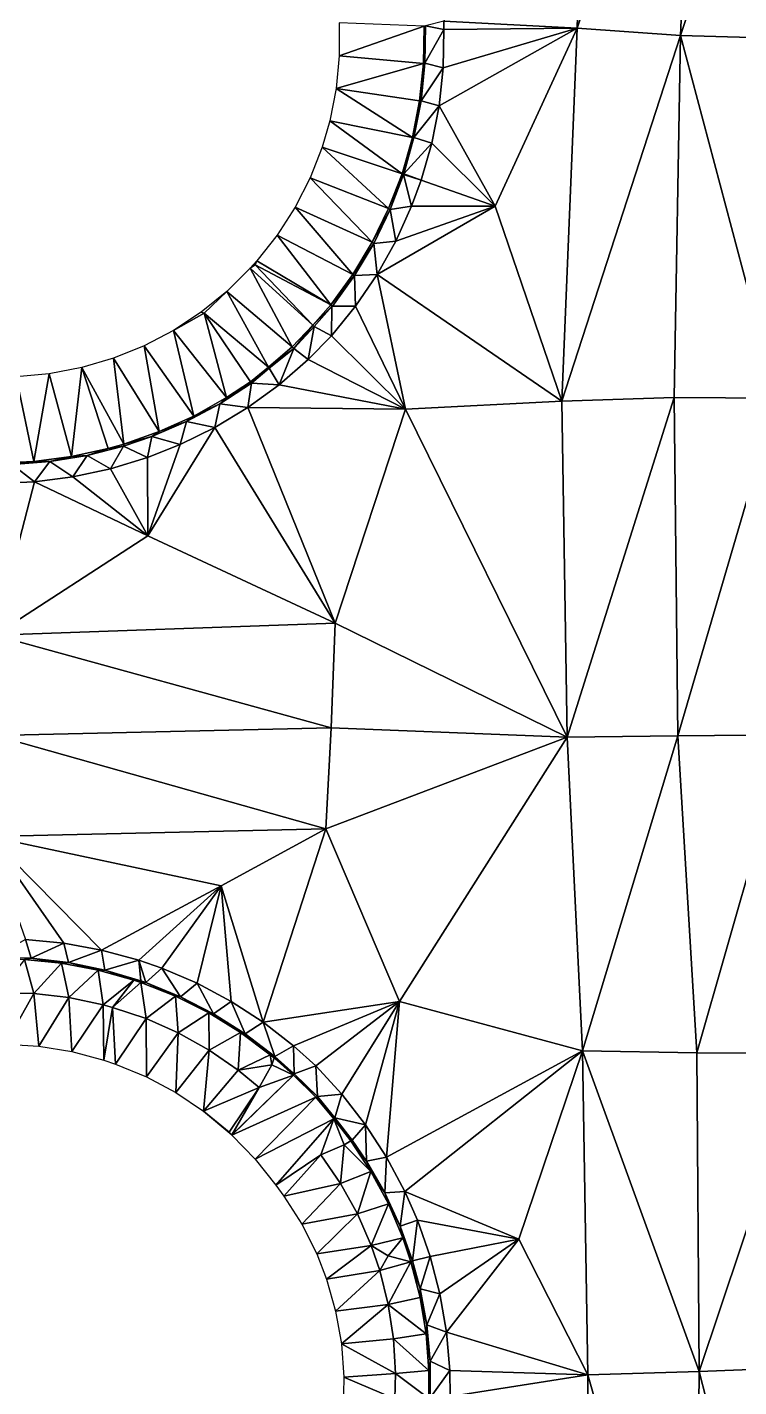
# Model space of a CAD drawing. Header units: feet. Extents: x 6354526 to 6354860, y 1931187 to 1931537.
# Drawn here: x 6354630.1 to 6354682.3, y 1931310.3 to 1931410.1 of the extents above; entities that cross this region are included whole.
import ezdxf

# ---------------------------------------------------------------- set-up
doc = ezdxf.new("R2010")
doc.units = ezdxf.units.FT
doc.header["$MEASUREMENT"] = 0
doc.layers.get('0').update_dxf_attribs({"linetype": 'CONTINUOUS'})

msp = doc.modelspace()

# ---------------------------------------------------------------- linework, layer by layer
at = {"linetype": 'Continuous', "lineweight": -3}
for points in [[(6354670.439, 1931410.048, 148.27), (6354671.173, 1931436.472, 148.43), (6354660.652, 1931410.569, 147.718)], [(6354670.439, 1931410.048, 148.27), (6354679.16, 1931436.279, 148.47), (6354671.173, 1931436.472, 148.43)], [(6354670.439, 1931410.048, 148.27), (6354678.031, 1931409.506, 148.3), (6354679.16, 1931436.279, 148.47)], [(6354678.031, 1931409.506, 148.3), (6354686.869, 1931435.801, 148.29), (6354679.16, 1931436.279, 148.47)], [(6354678.031, 1931409.506, 148.3), (6354685.81, 1931409.297, 148.24), (6354686.869, 1931435.801, 148.29)], [(6354652.986, 1931408.034, 148.055), (6354659.227, 1931410.206, 147.971), (6354652.973, 1931410.457, 148.082)], [(6354652.986, 1931408.034, 148.055), (6354659.176, 1931407.454, 147.96), (6354659.227, 1931410.206, 147.971)], [(6354659.271, 1931407.476, 147.531), (6354659.227, 1931410.206, 147.971), (6354659.176, 1931407.454, 147.96)], [(6354659.315, 1931410.236, 147.54), (6354659.227, 1931410.206, 147.971), (6354659.271, 1931407.476, 147.531)], [(6354659.271, 1931407.476, 147.531), (6354660.67, 1931409.965, 147.716), (6354659.315, 1931410.236, 147.54)], [(6354660.67, 1931409.965, 147.716), (6354659.271, 1931407.476, 147.531), (6354660.61, 1931407.154, 147.706)], [(6354660.652, 1931410.569, 147.718), (6354659.315, 1931410.236, 147.54), (6354660.67, 1931409.965, 147.716)], [(6354670.439, 1931410.048, 148.27), (6354660.61, 1931407.154, 147.706), (6354660.31, 1931404.359, 147.695)], [(6354664.432, 1931396.985, 148.141), (6354670.439, 1931410.048, 148.27), (6354660.31, 1931404.359, 147.695)], [(6354670.439, 1931410.048, 148.27), (6354660.67, 1931409.965, 147.716), (6354660.61, 1931407.154, 147.706)], [(6354670.439, 1931410.048, 148.27), (6354660.652, 1931410.569, 147.718), (6354660.67, 1931409.965, 147.716)], [(6354664.432, 1931396.985, 148.141), (6354669.334, 1931382.653, 148.25), (6354670.439, 1931410.048, 148.27)], [(6354669.334, 1931382.653, 148.25), (6354678.031, 1931409.506, 148.3), (6354670.439, 1931410.048, 148.27)], [(6354669.334, 1931382.653, 148.25), (6354677.563, 1931382.933, 148.26), (6354678.031, 1931409.506, 148.3)], [(6354678.031, 1931409.506, 148.3), (6354677.563, 1931382.933, 148.26), (6354685.103, 1931382.872, 148.18)], [(6354685.81, 1931409.297, 148.24), (6354678.031, 1931409.506, 148.3), (6354685.103, 1931382.872, 148.18)], [(6354652.759, 1931405.62, 148.028), (6354659.176, 1931407.454, 147.96), (6354652.986, 1931408.034, 148.055)], [(6354652.759, 1931405.62, 148.028), (6354658.885, 1931404.716, 147.95), (6354659.176, 1931407.454, 147.96)], [(6354658.988, 1931404.729, 147.521), (6354659.176, 1931407.454, 147.96), (6354658.885, 1931404.716, 147.95)], [(6354658.988, 1931404.729, 147.521), (6354659.271, 1931407.476, 147.531), (6354659.176, 1931407.454, 147.96)], [(6354660.61, 1931407.154, 147.706), (6354659.271, 1931407.476, 147.531), (6354658.988, 1931404.729, 147.521)], [(6354660.61, 1931407.154, 147.706), (6354658.988, 1931404.729, 147.521), (6354660.31, 1931404.359, 147.695)], [(6354652.295, 1931403.241, 148.001), (6354658.356, 1931402.015, 147.94), (6354652.759, 1931405.62, 148.028)], [(6354652.759, 1931405.62, 148.028), (6354658.356, 1931402.015, 147.94), (6354658.885, 1931404.716, 147.95)], [(6354658.468, 1931402.018, 147.511), (6354658.885, 1931404.716, 147.95), (6354658.356, 1931402.015, 147.94)], [(6354658.468, 1931402.018, 147.511), (6354658.988, 1931404.729, 147.521), (6354658.885, 1931404.716, 147.95)], [(6354660.31, 1931404.359, 147.695), (6354658.988, 1931404.729, 147.521), (6354658.468, 1931402.018, 147.511)], [(6354660.31, 1931404.359, 147.695), (6354658.468, 1931402.018, 147.511), (6354659.773, 1931401.6, 147.685)], [(6354664.432, 1931396.985, 148.141), (6354660.31, 1931404.359, 147.695), (6354659.773, 1931401.6, 147.685)], [(6354651.735, 1931401.315, 147.978), (6354657.595, 1931399.37, 147.93), (6354652.295, 1931403.241, 148.001)], [(6354652.295, 1931403.241, 148.001), (6354657.595, 1931399.37, 147.93), (6354658.356, 1931402.015, 147.94)], [(6354657.714, 1931399.362, 147.501), (6354658.356, 1931402.015, 147.94), (6354657.595, 1931399.37, 147.93)], [(6354657.714, 1931399.362, 147.501), (6354658.468, 1931402.018, 147.511), (6354658.356, 1931402.015, 147.94)], [(6354659.773, 1931401.6, 147.685), (6354658.468, 1931402.018, 147.511), (6354657.714, 1931399.362, 147.501)], [(6354650.85, 1931399.058, 147.947), (6354656.608, 1931396.805, 147.931), (6354651.735, 1931401.315, 147.978)], [(6354651.735, 1931401.315, 147.978), (6354656.608, 1931396.805, 147.931), (6354657.595, 1931399.37, 147.93)], [(6354659.773, 1931401.6, 147.685), (6354657.714, 1931399.362, 147.501), (6354659.002, 1931398.897, 147.675)], [(6354664.432, 1931396.985, 148.141), (6354659.773, 1931401.6, 147.685), (6354659.002, 1931398.897, 147.675)], [(6354649.747, 1931396.9, 147.916), (6354655.399, 1931394.331, 147.933), (6354650.85, 1931399.058, 147.947)], [(6354650.85, 1931399.058, 147.947), (6354655.399, 1931394.331, 147.933), (6354656.608, 1931396.805, 147.931)], [(6354657.699, 1931399.316, 147.501), (6354657.595, 1931399.37, 147.93), (6354656.608, 1931396.805, 147.931)], [(6354657.699, 1931399.316, 147.501), (6354656.608, 1931396.805, 147.931), (6354656.714, 1931396.737, 147.5)], [(6354656.714, 1931396.737, 147.5), (6354658.298, 1931396.975, 147.67), (6354657.699, 1931399.316, 147.501)], [(6354657.699, 1931399.316, 147.501), (6354657.714, 1931399.362, 147.501), (6354657.595, 1931399.37, 147.93)], [(6354659.002, 1931398.897, 147.675), (6354657.714, 1931399.362, 147.501), (6354657.699, 1931399.316, 147.501)], [(6354659.002, 1931398.897, 147.675), (6354657.699, 1931399.316, 147.501), (6354658.298, 1931396.975, 147.67)], [(6354664.432, 1931396.985, 148.141), (6354659.002, 1931398.897, 147.675), (6354658.298, 1931396.975, 147.67)], [(6354648.436, 1931394.861, 147.885), (6354653.98, 1931391.973, 147.935), (6354649.747, 1931396.9, 147.916)], [(6354649.747, 1931396.9, 147.916), (6354653.98, 1931391.973, 147.935), (6354655.399, 1931394.331, 147.933)], [(6354656.714, 1931396.737, 147.5), (6354656.608, 1931396.805, 147.931), (6354655.399, 1931394.331, 147.933)], [(6354656.714, 1931396.737, 147.5), (6354655.399, 1931394.331, 147.933), (6354655.509, 1931394.253, 147.5)], [(6354655.509, 1931394.253, 147.5), (6354657.138, 1931394.414, 147.663), (6354656.714, 1931396.737, 147.5)], [(6354664.432, 1931396.985, 148.141), (6354655.765, 1931391.961, 147.656), (6354669.334, 1931382.653, 148.25)], [(6354664.432, 1931396.985, 148.141), (6354657.138, 1931394.414, 147.663), (6354655.765, 1931391.961, 147.656)], [(6354658.298, 1931396.975, 147.67), (6354656.714, 1931396.737, 147.5), (6354657.138, 1931394.414, 147.663)], [(6354664.432, 1931396.985, 148.141), (6354658.298, 1931396.975, 147.67), (6354657.138, 1931394.414, 147.663)], [(6354646.93, 1931392.962, 147.854), (6354652.361, 1931389.747, 147.936), (6354648.436, 1931394.861, 147.885)], [(6354648.436, 1931394.861, 147.885), (6354652.361, 1931389.747, 147.936), (6354653.98, 1931391.973, 147.935)], [(6354655.509, 1931394.253, 147.5), (6354655.399, 1931394.331, 147.933), (6354653.98, 1931391.973, 147.935)], [(6354655.509, 1931394.253, 147.5), (6354653.98, 1931391.973, 147.935), (6354654.092, 1931391.883, 147.499)], [(6354654.092, 1931391.883, 147.499), (6354655.765, 1931391.961, 147.656), (6354655.509, 1931394.253, 147.5)], [(6354657.138, 1931394.414, 147.663), (6354655.509, 1931394.253, 147.5), (6354655.765, 1931391.961, 147.656)], [(6354646.799, 1931392.687, 147.86), (6354646.93, 1931392.962, 147.854), (6354646.451, 1931392.432, 147.845)], [(6354646.799, 1931392.687, 147.86), (6354652.361, 1931389.747, 147.936), (6354646.93, 1931392.962, 147.854)], [(6354644.721, 1931390.722, 147.855), (6354649.515, 1931386.659, 147.494), (6354646.451, 1931392.432, 147.845)], [(6354646.799, 1931392.687, 147.86), (6354646.451, 1931392.432, 147.845), (6354651.042, 1931388.254, 147.56)], [(6354646.451, 1931392.432, 147.845), (6354649.515, 1931386.659, 147.494), (6354651.042, 1931388.254, 147.56)], [(6354646.799, 1931392.687, 147.86), (6354651.042, 1931388.254, 147.56), (6354652.361, 1931389.747, 147.936)], [(6354654.092, 1931391.883, 147.499), (6354653.98, 1931391.973, 147.935), (6354652.361, 1931389.747, 147.936)], [(6354652.475, 1931389.646, 147.499), (6354654.092, 1931391.883, 147.499), (6354652.361, 1931389.747, 147.936)], [(6354654.187, 1931389.634, 147.65), (6354654.092, 1931391.883, 147.499), (6354652.475, 1931389.646, 147.499)], [(6354655.765, 1931391.961, 147.656), (6354654.092, 1931391.883, 147.499), (6354654.187, 1931389.634, 147.65)], [(6354657.839, 1931382.07, 148.115), (6354655.765, 1931391.961, 147.656), (6354654.187, 1931389.634, 147.65)], [(6354657.839, 1931382.07, 148.115), (6354669.334, 1931382.653, 148.25), (6354655.765, 1931391.961, 147.656)], [(6354643.052, 1931389.128, 147.89), (6354644.721, 1931390.722, 147.855), (6354642.832, 1931389.191, 147.866)], [(6354643.052, 1931389.128, 147.89), (6354647.795, 1931385.166, 147.529), (6354644.721, 1931390.722, 147.855)], [(6354644.721, 1931390.722, 147.855), (6354647.795, 1931385.166, 147.529), (6354649.515, 1931386.659, 147.494)], [(6354652.443, 1931389.605, 147.499), (6354652.361, 1931389.747, 147.936), (6354651.042, 1931388.254, 147.56)], [(6354652.443, 1931389.605, 147.499), (6354652.475, 1931389.646, 147.499), (6354652.361, 1931389.747, 147.936)], [(6354643.052, 1931389.128, 147.89), (6354642.832, 1931389.191, 147.866), (6354640.801, 1931387.854, 147.877)], [(6354643.052, 1931389.128, 147.89), (6354640.801, 1931387.854, 147.877), (6354644.713, 1931382.926, 147.873)], [(6354643.052, 1931389.128, 147.89), (6354644.713, 1931382.926, 147.873), (6354646.454, 1931384.084, 147.874)], [(6354643.052, 1931389.128, 147.89), (6354646.454, 1931384.084, 147.874), (6354647.795, 1931385.166, 147.529)], [(6354651.152, 1931388.157, 147.486), (6354652.443, 1931389.605, 147.499), (6354651.042, 1931388.254, 147.56)], [(6354652.416, 1931387.451, 147.643), (6354652.443, 1931389.605, 147.499), (6354651.152, 1931388.157, 147.486)], [(6354654.187, 1931389.634, 147.65), (6354652.443, 1931389.605, 147.499), (6354652.416, 1931387.451, 147.643)], [(6354657.839, 1931382.07, 148.115), (6354654.187, 1931389.634, 147.65), (6354652.416, 1931387.451, 147.643)], [(6354654.187, 1931389.634, 147.65), (6354652.475, 1931389.646, 147.499), (6354652.443, 1931389.605, 147.499)], [(6354638.663, 1931386.73, 147.888), (6354642.296, 1931381.569, 147.871), (6354640.801, 1931387.854, 147.877)], [(6354644.713, 1931382.926, 147.873), (6354640.801, 1931387.854, 147.877), (6354642.296, 1931381.569, 147.871)], [(6354649.64, 1931386.535, 147.487), (6354651.042, 1931388.254, 147.56), (6354649.515, 1931386.659, 147.494)], [(6354649.64, 1931386.535, 147.487), (6354651.152, 1931388.157, 147.486), (6354651.042, 1931388.254, 147.56)], [(6354650.705, 1931385.718, 147.623), (6354651.152, 1931388.157, 147.486), (6354649.64, 1931386.535, 147.487)], [(6354652.416, 1931387.451, 147.643), (6354651.152, 1931388.157, 147.486), (6354650.705, 1931385.718, 147.623)], [(6354636.41, 1931385.815, 147.903), (6354639.77, 1931380.426, 147.87), (6354638.663, 1931386.73, 147.888)], [(6354642.296, 1931381.569, 147.871), (6354638.663, 1931386.73, 147.888), (6354639.77, 1931380.426, 147.87)], [(6354657.839, 1931382.07, 148.115), (6354652.416, 1931387.451, 147.643), (6354650.705, 1931385.718, 147.623)], [(6354634.078, 1931385.127, 147.919), (6354637.154, 1931379.506, 147.868), (6354636.41, 1931385.815, 147.903)], [(6354639.77, 1931380.426, 147.87), (6354636.41, 1931385.815, 147.903), (6354637.154, 1931379.506, 147.868)], [(6354649.64, 1931386.535, 147.487), (6354649.515, 1931386.659, 147.494), (6354647.795, 1931385.166, 147.529)], [(6354647.846, 1931385.078, 147.439), (6354649.64, 1931386.535, 147.487), (6354647.795, 1931385.166, 147.529)], [(6354648.561, 1931383.866, 147.601), (6354649.64, 1931386.535, 147.487), (6354647.846, 1931385.078, 147.439)], [(6354650.705, 1931385.718, 147.623), (6354649.64, 1931386.535, 147.487), (6354648.561, 1931383.866, 147.601)], [(6354657.839, 1931382.07, 148.115), (6354650.705, 1931385.718, 147.623), (6354648.561, 1931383.866, 147.601)], [(6354631.689, 1931384.672, 147.935), (6354633.316, 1931378.593, 147.836), (6354634.078, 1931385.127, 147.919)], [(6354636.025, 1931379.185, 147.858), (6354634.078, 1931385.127, 147.919), (6354633.316, 1931378.593, 147.836)], [(6354634.078, 1931385.127, 147.919), (6354636.025, 1931379.185, 147.858), (6354637.154, 1931379.506, 147.868)], [(6354647.846, 1931385.078, 147.439), (6354647.795, 1931385.166, 147.529), (6354646.454, 1931384.084, 147.874)], [(6354646.532, 1931383.987, 147.406), (6354647.846, 1931385.078, 147.439), (6354646.454, 1931384.084, 147.874)], [(6354648.561, 1931383.866, 147.601), (6354647.846, 1931385.078, 147.439), (6354646.532, 1931383.987, 147.406)], [(6354630.566, 1931378.237, 147.813), (6354629.267, 1931384.454, 147.951), (6354627.796, 1931378.121, 147.791)], [(6354629.267, 1931384.454, 147.951), (6354630.566, 1931378.237, 147.813), (6354631.689, 1931384.672, 147.935)], [(6354633.316, 1931378.593, 147.836), (6354631.689, 1931384.672, 147.935), (6354630.566, 1931378.237, 147.813)], [(6354646.532, 1931383.987, 147.406), (6354644.713, 1931382.926, 147.873), (6354644.213, 1931382.472, 147.406)], [(6354644.213, 1931382.472, 147.406), (6354646.269, 1931382.202, 147.579), (6354646.532, 1931383.987, 147.406)], [(6354646.532, 1931383.987, 147.406), (6354646.454, 1931384.084, 147.874), (6354644.713, 1931382.926, 147.873)], [(6354648.561, 1931383.866, 147.601), (6354646.532, 1931383.987, 147.406), (6354646.269, 1931382.202, 147.579)], [(6354657.839, 1931382.07, 148.115), (6354648.561, 1931383.866, 147.601), (6354646.269, 1931382.202, 147.579)], [(6354642.296, 1931381.569, 147.871), (6354644.213, 1931382.472, 147.406), (6354644.713, 1931382.926, 147.873)], [(6354669.714, 1931357.984, 148.18), (6354677.563, 1931382.933, 148.26), (6354669.334, 1931382.653, 148.25)], [(6354669.714, 1931357.984, 148.18), (6354677.843, 1931358.077, 148.16), (6354677.563, 1931382.933, 148.26)], [(6354677.843, 1931358.077, 148.16), (6354685.103, 1931382.872, 148.18), (6354677.563, 1931382.933, 148.26)], [(6354685.923, 1931358.154, 148.2), (6354685.103, 1931382.872, 148.18), (6354677.843, 1931358.077, 148.16)], [(6354644.213, 1931382.472, 147.406), (6354642.296, 1931381.569, 147.871), (6354641.772, 1931381.163, 147.406)], [(6354641.772, 1931381.163, 147.406), (6354643.844, 1931380.738, 147.556), (6354644.213, 1931382.472, 147.406)], [(6354646.269, 1931382.202, 147.579), (6354644.213, 1931382.472, 147.406), (6354643.844, 1931380.738, 147.556)], [(6354652.677, 1931366.366, 148.15), (6354646.269, 1931382.202, 147.579), (6354643.844, 1931380.738, 147.556)], [(6354657.839, 1931382.07, 148.115), (6354646.269, 1931382.202, 147.579), (6354652.677, 1931366.366, 148.15)], [(6354657.839, 1931382.07, 148.115), (6354652.677, 1931366.366, 148.15), (6354669.714, 1931357.984, 148.18)], [(6354657.839, 1931382.07, 148.115), (6354669.714, 1931357.984, 148.18), (6354669.334, 1931382.653, 148.25)], [(6354638.925, 1931372.771, 147.988), (6354643.844, 1931380.738, 147.556), (6354641.304, 1931379.484, 147.534)], [(6354638.925, 1931372.771, 147.988), (6354652.677, 1931366.366, 148.15), (6354643.844, 1931380.738, 147.556)], [(6354641.772, 1931381.163, 147.406), (6354639.77, 1931380.426, 147.87), (6354639.226, 1931380.071, 147.406)], [(6354639.226, 1931380.071, 147.406), (6354641.304, 1931379.484, 147.534), (6354641.772, 1931381.163, 147.406)], [(6354639.77, 1931380.426, 147.87), (6354641.772, 1931381.163, 147.406), (6354642.296, 1931381.569, 147.871)], [(6354643.844, 1931380.738, 147.556), (6354641.772, 1931381.163, 147.406), (6354641.304, 1931379.484, 147.534)], [(6354639.226, 1931380.071, 147.406), (6354637.154, 1931379.506, 147.868), (6354637.147, 1931379.363, 147.406)], [(6354637.147, 1931379.363, 147.406), (6354638.9, 1931378.531, 147.518), (6354639.226, 1931380.071, 147.406)], [(6354637.154, 1931379.506, 147.868), (6354639.226, 1931380.071, 147.406), (6354639.77, 1931380.426, 147.87)], [(6354641.304, 1931379.484, 147.534), (6354639.226, 1931380.071, 147.406), (6354638.9, 1931378.531, 147.518)], [(6354633.316, 1931378.593, 147.836), (6354634.463, 1931378.678, 147.386), (6354636.025, 1931379.185, 147.858)], [(6354637.147, 1931379.363, 147.406), (6354636.025, 1931379.185, 147.858), (6354634.463, 1931378.678, 147.386)], [(6354634.463, 1931378.678, 147.386), (6354636.191, 1931377.703, 147.501), (6354637.147, 1931379.363, 147.406)], [(6354637.147, 1931379.363, 147.406), (6354637.154, 1931379.506, 147.868), (6354636.025, 1931379.185, 147.858)], [(6354638.9, 1931378.531, 147.518), (6354637.147, 1931379.363, 147.406), (6354636.191, 1931377.703, 147.501)], [(6354638.925, 1931372.771, 147.988), (6354641.304, 1931379.484, 147.534), (6354638.9, 1931378.531, 147.518)], [(6354630.612, 1931376.748, 147.466), (6354628.968, 1931378.014, 147.344), (6354627.782, 1931376.628, 147.448)], [(6354627.796, 1931378.121, 147.791), (6354628.968, 1931378.014, 147.344), (6354630.566, 1931378.237, 147.813)], [(6354631.73, 1931378.227, 147.365), (6354630.566, 1931378.237, 147.813), (6354628.968, 1931378.014, 147.344)], [(6354628.968, 1931378.014, 147.344), (6354630.612, 1931376.748, 147.466), (6354631.73, 1931378.227, 147.365)], [(6354630.566, 1931378.237, 147.813), (6354631.73, 1931378.227, 147.365), (6354633.316, 1931378.593, 147.836)], [(6354633.422, 1931377.107, 147.483), (6354631.73, 1931378.227, 147.365), (6354630.612, 1931376.748, 147.466)], [(6354634.463, 1931378.678, 147.386), (6354633.316, 1931378.593, 147.836), (6354631.73, 1931378.227, 147.365)], [(6354631.73, 1931378.227, 147.365), (6354633.422, 1931377.107, 147.483), (6354634.463, 1931378.678, 147.386)], [(6354636.191, 1931377.703, 147.501), (6354634.463, 1931378.678, 147.386), (6354633.422, 1931377.107, 147.483)], [(6354638.925, 1931372.771, 147.988), (6354638.9, 1931378.531, 147.518), (6354636.191, 1931377.703, 147.501)], [(6354627.668, 1931365.486, 148.02), (6354630.612, 1931376.748, 147.466), (6354627.782, 1931376.628, 147.448)], [(6354638.925, 1931372.771, 147.988), (6354630.612, 1931376.748, 147.466), (6354627.668, 1931365.486, 148.02)], [(6354638.925, 1931372.771, 147.988), (6354633.422, 1931377.107, 147.483), (6354630.612, 1931376.748, 147.466)], [(6354638.925, 1931372.771, 147.988), (6354636.191, 1931377.703, 147.501), (6354633.422, 1931377.107, 147.483)], [(6354638.925, 1931372.771, 147.988), (6354627.668, 1931365.486, 148.02), (6354652.677, 1931366.366, 148.15)], [(6354652.677, 1931366.366, 148.15), (6354627.668, 1931365.486, 148.02), (6354652.387, 1931358.676, 148.16)], [(6354652.677, 1931366.366, 148.15), (6354652.387, 1931358.676, 148.16), (6354669.714, 1931357.984, 148.18)], [(6354627.668, 1931365.486, 148.02), (6354627.698, 1931358.109, 148.1), (6354652.387, 1931358.676, 148.16)], [(6354651.989, 1931351.268, 148.2), (6354627.698, 1931358.109, 148.1), (6354627.27, 1931350.701, 147.97)], [(6354652.387, 1931358.676, 148.16), (6354627.698, 1931358.109, 148.1), (6354651.989, 1931351.268, 148.2)], [(6354652.387, 1931358.676, 148.16), (6354651.989, 1931351.268, 148.2), (6354669.714, 1931357.984, 148.18)], [(6354657.41, 1931338.586, 147.984), (6354669.714, 1931357.984, 148.18), (6354651.989, 1931351.268, 148.2)], [(6354657.41, 1931338.586, 147.984), (6354670.851, 1931334.957, 148.03), (6354669.714, 1931357.984, 148.18)], [(6354670.851, 1931334.957, 148.03), (6354677.843, 1931358.077, 148.16), (6354669.714, 1931357.984, 148.18)], [(6354670.851, 1931334.957, 148.03), (6354679.228, 1931334.796, 148.03), (6354677.843, 1931358.077, 148.16)], [(6354679.228, 1931334.796, 148.03), (6354685.923, 1931358.154, 148.2), (6354677.843, 1931358.077, 148.16)], [(6354687.243, 1931334.787, 148.05), (6354685.923, 1931358.154, 148.2), (6354679.228, 1931334.796, 148.03)], [(6354644.31, 1931347.072, 147.987), (6354651.989, 1931351.268, 148.2), (6354627.27, 1931350.701, 147.97)], [(6354644.31, 1931347.072, 147.987), (6354647.403, 1931337.047, 147.594), (6354651.989, 1931351.268, 148.2)], [(6354657.41, 1931338.586, 147.984), (6354651.989, 1931351.268, 148.2), (6354647.403, 1931337.047, 147.594)], [(6354627.27, 1931350.701, 147.97), (6354629.95, 1931343.139, 147.615), (6354632.76, 1931342.867, 147.613)], [(6354627.27, 1931350.701, 147.97), (6354632.76, 1931342.867, 147.613), (6354635.536, 1931342.358, 147.611)], [(6354644.31, 1931347.072, 147.987), (6354627.27, 1931350.701, 147.97), (6354635.536, 1931342.358, 147.611)], [(6354644.31, 1931347.072, 147.987), (6354635.536, 1931342.358, 147.611), (6354638.26, 1931341.615, 147.608)], [(6354644.31, 1931347.072, 147.987), (6354638.26, 1931341.615, 147.608), (6354639.951, 1931341.025, 147.607)], [(6354644.31, 1931347.072, 147.987), (6354639.951, 1931341.025, 147.607), (6354642.545, 1931339.912, 147.603)], [(6354644.31, 1931347.072, 147.987), (6354642.545, 1931339.912, 147.603), (6354645.035, 1931338.582, 147.598)], [(6354644.31, 1931347.072, 147.987), (6354645.035, 1931338.582, 147.598), (6354647.403, 1931337.047, 147.594)], [(6354630.369, 1931341.75, 147.471), (6354629.95, 1931343.139, 147.615), (6354627.63, 1931341.824, 147.465)], [(6354632.76, 1931342.867, 147.613), (6354629.95, 1931343.139, 147.615), (6354630.369, 1931341.75, 147.471)], [(6354633.092, 1931341.437, 147.477), (6354632.76, 1931342.867, 147.613), (6354630.369, 1931341.75, 147.471)], [(6354635.536, 1931342.358, 147.611), (6354632.76, 1931342.867, 147.613), (6354633.092, 1931341.437, 147.477)], [(6354627.63, 1931341.824, 147.465), (6354629.868, 1931341.653, 147.919), (6354630.369, 1931341.75, 147.471)], [(6354635.776, 1931340.887, 147.482), (6354635.536, 1931342.358, 147.611), (6354633.092, 1931341.437, 147.477)], [(6354638.26, 1931341.615, 147.608), (6354635.536, 1931342.358, 147.611), (6354635.776, 1931340.887, 147.482)], [(6354630.551, 1931339.161, 147.943), (6354629.868, 1931341.653, 147.919), (6354627.961, 1931339.219, 147.936)], [(6354632.586, 1931341.389, 147.92), (6354630.369, 1931341.75, 147.471), (6354629.868, 1931341.653, 147.919)], [(6354629.868, 1931341.653, 147.919), (6354630.551, 1931339.161, 147.943), (6354632.586, 1931341.389, 147.92)], [(6354630.369, 1931341.75, 147.471), (6354632.586, 1931341.389, 147.92), (6354633.092, 1931341.437, 147.477)], [(6354633.124, 1931338.865, 147.949), (6354632.586, 1931341.389, 147.92), (6354630.551, 1931339.161, 147.943)], [(6354635.271, 1931340.887, 147.92), (6354633.092, 1931341.437, 147.477), (6354632.586, 1931341.389, 147.92)], [(6354632.586, 1931341.389, 147.92), (6354633.124, 1931338.865, 147.949), (6354635.271, 1931340.887, 147.92)], [(6354633.092, 1931341.437, 147.477), (6354635.271, 1931340.887, 147.92), (6354635.776, 1931340.887, 147.482)], [(6354635.659, 1931338.331, 147.955), (6354635.271, 1931340.887, 147.92), (6354633.124, 1931338.865, 147.949)], [(6354637.901, 1931340.151, 147.921), (6354635.776, 1931340.887, 147.482), (6354635.271, 1931340.887, 147.92)], [(6354635.659, 1931338.331, 147.955), (6354637.901, 1931340.151, 147.921), (6354635.271, 1931340.887, 147.92)], [(6354638.402, 1931340.104, 147.488), (6354638.26, 1931341.615, 147.608), (6354635.776, 1931340.887, 147.482)], [(6354635.776, 1931340.887, 147.482), (6354637.901, 1931340.151, 147.921), (6354638.402, 1931340.104, 147.488)], [(6354638.26, 1931341.615, 147.608), (6354638.402, 1931340.104, 147.488), (6354638.784, 1931339.969, 147.488)], [(6354639.951, 1931341.025, 147.607), (6354638.26, 1931341.615, 147.608), (6354638.784, 1931339.969, 147.488)], [(6354641.319, 1931338.927, 147.484), (6354639.951, 1931341.025, 147.607), (6354638.784, 1931339.969, 147.488)], [(6354641.319, 1931338.927, 147.484), (6354642.545, 1931339.912, 147.603), (6354639.951, 1931341.025, 147.607)], [(6354635.659, 1931338.331, 147.955), (6354636.344, 1931338.144, 147.957), (6354637.901, 1931340.151, 147.921)], [(6354636.344, 1931338.144, 147.957), (6354638.425, 1931339.974, 147.922), (6354637.901, 1931340.151, 147.921)], [(6354638.798, 1931337.316, 147.958), (6354638.425, 1931339.974, 147.922), (6354636.344, 1931338.144, 147.957)], [(6354638.402, 1931340.104, 147.488), (6354637.901, 1931340.151, 147.921), (6354638.425, 1931339.974, 147.922)], [(6354638.402, 1931340.104, 147.488), (6354638.425, 1931339.974, 147.922), (6354638.784, 1931339.969, 147.488)], [(6354638.425, 1931339.974, 147.922), (6354638.798, 1931337.316, 147.958), (6354640.964, 1931338.966, 147.913)], [(6354640.964, 1931338.966, 147.913), (6354638.784, 1931339.969, 147.488), (6354638.425, 1931339.974, 147.922)], [(6354638.784, 1931339.969, 147.488), (6354640.964, 1931338.966, 147.913), (6354641.319, 1931338.927, 147.484)], [(6354643.752, 1931337.667, 147.481), (6354642.545, 1931339.912, 147.603), (6354641.319, 1931338.927, 147.484)], [(6354643.752, 1931337.667, 147.481), (6354645.035, 1931338.582, 147.598), (6354642.545, 1931339.912, 147.603)], [(6354628.476, 1931335.453, 148.132), (6354630.551, 1931339.161, 147.943), (6354627.961, 1931339.219, 147.936)], [(6354628.476, 1931335.453, 148.132), (6354630.92, 1931335.298, 148.126), (6354630.551, 1931339.161, 147.943)], [(6354630.92, 1931335.298, 148.126), (6354633.124, 1931338.865, 147.949), (6354630.551, 1931339.161, 147.943)], [(6354630.92, 1931335.298, 148.126), (6354633.337, 1931334.904, 148.121), (6354633.124, 1931338.865, 147.949)], [(6354633.337, 1931334.904, 148.121), (6354635.659, 1931338.331, 147.955), (6354633.124, 1931338.865, 147.949)], [(6354641.165, 1931336.264, 147.958), (6354640.964, 1931338.966, 147.913), (6354638.798, 1931337.316, 147.958)], [(6354643.403, 1931337.738, 147.904), (6354641.319, 1931338.927, 147.484), (6354640.964, 1931338.966, 147.913)], [(6354640.964, 1931338.966, 147.913), (6354641.165, 1931336.264, 147.958), (6354643.403, 1931337.738, 147.904)], [(6354641.319, 1931338.927, 147.484), (6354643.403, 1931337.738, 147.904), (6354643.752, 1931337.667, 147.481)], [(6354633.337, 1931334.904, 148.121), (6354635.705, 1931334.275, 148.115), (6354635.659, 1931338.331, 147.955)], [(6354635.705, 1931334.275, 148.115), (6354636.344, 1931338.144, 147.957), (6354635.659, 1931338.331, 147.955)], [(6354635.705, 1931334.275, 148.115), (6354636.562, 1931333.985, 148.115), (6354636.344, 1931338.144, 147.957)], [(6354636.562, 1931333.985, 148.115), (6354638.798, 1931337.316, 147.958), (6354636.344, 1931338.144, 147.957)], [(6354646.067, 1931336.199, 147.478), (6354645.035, 1931338.582, 147.598), (6354643.752, 1931337.667, 147.481)], [(6354646.067, 1931336.199, 147.478), (6354647.403, 1931337.047, 147.594), (6354645.035, 1931338.582, 147.598)], [(6354657.41, 1931338.586, 147.984), (6354647.403, 1931337.047, 147.594), (6354649.633, 1931335.315, 147.59)], [(6354657.41, 1931338.586, 147.984), (6354649.633, 1931335.315, 147.59), (6354651.255, 1931333.846, 147.587)], [(6354657.41, 1931338.586, 147.984), (6354651.255, 1931333.846, 147.587), (6354653.178, 1931331.759, 147.56)], [(6354657.41, 1931338.586, 147.984), (6354653.178, 1931331.759, 147.56), (6354654.918, 1931329.516, 147.533)], [(6354657.41, 1931338.586, 147.984), (6354654.918, 1931329.516, 147.533), (6354656.462, 1931327.135, 147.507)], [(6354657.41, 1931338.586, 147.984), (6354656.462, 1931327.135, 147.507), (6354670.851, 1931334.957, 148.03)], [(6354636.562, 1931333.985, 148.115), (6354638.824, 1931333.045, 148.116), (6354638.798, 1931337.316, 147.958)], [(6354638.824, 1931333.045, 148.116), (6354641.165, 1931336.264, 147.958), (6354638.798, 1931337.316, 147.958)], [(6354643.425, 1931334.998, 147.958), (6354643.403, 1931337.738, 147.904), (6354641.165, 1931336.264, 147.958)], [(6354645.726, 1931336.301, 147.895), (6354643.752, 1931337.667, 147.481), (6354643.403, 1931337.738, 147.904)], [(6354643.403, 1931337.738, 147.904), (6354643.425, 1931334.998, 147.958), (6354645.726, 1931336.301, 147.895)], [(6354643.752, 1931337.667, 147.481), (6354645.726, 1931336.301, 147.895), (6354646.067, 1931336.199, 147.478)], [(6354648.243, 1931334.535, 147.474), (6354647.403, 1931337.047, 147.594), (6354646.067, 1931336.199, 147.478)], [(6354648.243, 1931334.535, 147.474), (6354649.633, 1931335.315, 147.59), (6354647.403, 1931337.047, 147.594)], [(6354638.824, 1931333.045, 148.116), (6354640.983, 1931331.889, 148.116), (6354641.165, 1931336.264, 147.958)], [(6354640.983, 1931331.889, 148.116), (6354643.425, 1931334.998, 147.958), (6354641.165, 1931336.264, 147.958)], [(6354645.558, 1931333.528, 147.959), (6354645.726, 1931336.301, 147.895), (6354643.425, 1931334.998, 147.958)], [(6354645.726, 1931336.301, 147.895), (6354645.558, 1931333.528, 147.959), (6354647.914, 1931334.666, 147.886)], [(6354647.914, 1931334.666, 147.886), (6354646.067, 1931336.199, 147.478), (6354645.726, 1931336.301, 147.895)], [(6354646.067, 1931336.199, 147.478), (6354647.914, 1931334.666, 147.886), (6354648.243, 1931334.535, 147.474)], [(6354640.983, 1931331.889, 148.116), (6354643.018, 1931330.527, 148.117), (6354643.425, 1931334.998, 147.958)], [(6354643.018, 1931330.527, 148.117), (6354645.558, 1931333.528, 147.959), (6354643.425, 1931334.998, 147.958)], [(6354649.633, 1931335.315, 147.59), (6354648.243, 1931334.535, 147.474), (6354649.662, 1931333.269, 147.49)], [(6354651.255, 1931333.846, 147.587), (6354649.633, 1931335.315, 147.59), (6354649.662, 1931333.269, 147.49)], [(6354670.851, 1931334.957, 148.03), (6354656.462, 1931327.135, 147.507), (6354657.8, 1931324.631, 147.48)], [(6354666.165, 1931321.133, 147.803), (6354670.851, 1931334.957, 148.03), (6354657.8, 1931324.631, 147.48)], [(6354666.165, 1931321.133, 147.803), (6354671.236, 1931311.169, 147.8), (6354670.851, 1931334.957, 148.03)], [(6354670.851, 1931334.957, 148.03), (6354679.413, 1931311.406, 148.01), (6354679.228, 1931334.796, 148.03)], [(6354670.851, 1931334.957, 148.03), (6354671.236, 1931311.169, 147.8), (6354679.413, 1931311.406, 148.01)], [(6354687.243, 1931334.787, 148.05), (6354679.228, 1931334.796, 148.03), (6354679.413, 1931311.406, 148.01)], [(6354648.035, 1931333.927, 147.89), (6354647.914, 1931334.666, 147.886), (6354645.558, 1931333.528, 147.959)], [(6354648.035, 1931333.927, 147.89), (6354645.558, 1931333.528, 147.959), (6354647.11, 1931332.259, 147.959)], [(6354648.035, 1931333.927, 147.89), (6354647.11, 1931332.259, 147.959), (6354649.632, 1931333.169, 147.573)], [(6354648.243, 1931334.535, 147.474), (6354647.914, 1931334.666, 147.886), (6354648.194, 1931334.434, 147.884)], [(6354648.035, 1931333.927, 147.89), (6354648.194, 1931334.434, 147.884), (6354647.914, 1931334.666, 147.886)], [(6354648.194, 1931334.434, 147.884), (6354648.035, 1931333.927, 147.89), (6354649.632, 1931333.169, 147.573)], [(6354648.243, 1931334.535, 147.474), (6354648.194, 1931334.434, 147.884), (6354649.662, 1931333.269, 147.49)], [(6354649.632, 1931333.169, 147.573), (6354649.662, 1931333.269, 147.49), (6354648.194, 1931334.434, 147.884)], [(6354651.386, 1931331.611, 147.481), (6354651.255, 1931333.846, 147.587), (6354649.662, 1931333.269, 147.49)], [(6354653.178, 1931331.759, 147.56), (6354651.255, 1931333.846, 147.587), (6354651.386, 1931331.611, 147.481)], [(6354686.351, 1931311.68, 147.91), (6354687.243, 1931334.787, 148.05), (6354679.413, 1931311.406, 148.01)], [(6354643.018, 1931330.527, 148.117), (6354647.11, 1931332.259, 147.959), (6354645.558, 1931333.528, 147.959)], [(6354645.084, 1931328.775, 148.113), (6354645.103, 1931328.757, 148.112), (6354649.632, 1931333.169, 147.573)], [(6354649.632, 1931333.169, 147.573), (6354647.11, 1931332.259, 147.959), (6354645.084, 1931328.775, 148.113)], [(6354645.103, 1931328.757, 148.112), (6354651.261, 1931331.56, 147.487), (6354649.632, 1931333.169, 147.573)], [(6354649.632, 1931333.169, 147.573), (6354651.386, 1931331.611, 147.481), (6354649.662, 1931333.269, 147.49)], [(6354649.632, 1931333.169, 147.573), (6354651.261, 1931331.56, 147.487), (6354651.386, 1931331.611, 147.481)], [(6354643.018, 1931330.527, 148.117), (6354644.911, 1931328.973, 148.118), (6354647.11, 1931332.259, 147.959)], [(6354647.11, 1931332.259, 147.959), (6354644.911, 1931328.973, 148.118), (6354645.084, 1931328.775, 148.113)], [(6354645.103, 1931328.757, 148.112), (6354646.802, 1931327.002, 148.066), (6354651.261, 1931331.56, 147.487)], [(6354652.579, 1931329.954, 147.513), (6354651.261, 1931331.56, 147.487), (6354646.802, 1931327.002, 148.066)], [(6354651.386, 1931331.611, 147.481), (6354651.261, 1931331.56, 147.487), (6354652.579, 1931329.954, 147.513)], [(6354653.178, 1931331.759, 147.56), (6354651.386, 1931331.611, 147.481), (6354652.654, 1931330.035, 147.456)], [(6354651.386, 1931331.611, 147.481), (6354652.579, 1931329.954, 147.513), (6354652.654, 1931330.035, 147.456)], [(6354654.918, 1931329.516, 147.533), (6354653.178, 1931331.759, 147.56), (6354652.654, 1931330.035, 147.456)], [(6354643.018, 1931330.527, 148.117), (6354645.084, 1931328.775, 148.113), (6354644.911, 1931328.973, 148.118)], [(6354652.579, 1931329.954, 147.513), (6354646.802, 1931327.002, 148.066), (6354648.32, 1931325.09, 148.02)], [(6354648.32, 1931325.09, 148.02), (6354651.64, 1931327.327, 147.908), (6354652.579, 1931329.954, 147.513)], [(6354651.64, 1931327.327, 147.908), (6354653.343, 1931328.04, 147.832), (6354652.579, 1931329.954, 147.513)], [(6354652.654, 1931330.035, 147.456), (6354652.579, 1931329.954, 147.513), (6354653.936, 1931328.404, 147.364)], [(6354653.936, 1931328.404, 147.364), (6354652.579, 1931329.954, 147.513), (6354653.832, 1931328.342, 147.802)], [(6354653.343, 1931328.04, 147.832), (6354653.832, 1931328.342, 147.802), (6354652.579, 1931329.954, 147.513)], [(6354654.918, 1931329.516, 147.533), (6354652.654, 1931330.035, 147.456), (6354653.936, 1931328.404, 147.364)], [(6354654.918, 1931329.516, 147.533), (6354653.936, 1931328.404, 147.364), (6354654.992, 1931326.85, 147.356)], [(6354656.462, 1931327.135, 147.507), (6354654.918, 1931329.516, 147.533), (6354654.992, 1931326.85, 147.356)], [(6354653.079, 1931325.221, 147.882), (6354653.343, 1931328.04, 147.832), (6354651.64, 1931327.327, 147.908)], [(6354653.343, 1931328.04, 147.832), (6354653.079, 1931325.221, 147.882), (6354655.312, 1931326.087, 147.792)], [(6354653.343, 1931328.04, 147.832), (6354655.312, 1931326.087, 147.792), (6354653.832, 1931328.342, 147.802)], [(6354653.936, 1931328.404, 147.364), (6354653.832, 1931328.342, 147.802), (6354654.992, 1931326.85, 147.356)], [(6354655.312, 1931326.087, 147.792), (6354654.992, 1931326.85, 147.356), (6354653.832, 1931328.342, 147.802)], [(6354648.32, 1931325.09, 148.02), (6354648.917, 1931324.287, 148.005), (6354651.64, 1931327.327, 147.908)], [(6354648.917, 1931324.287, 148.005), (6354653.079, 1931325.221, 147.882), (6354651.64, 1931327.327, 147.908)], [(6354656.331, 1931324.516, 147.343), (6354656.462, 1931327.135, 147.507), (6354654.992, 1931326.85, 147.356)], [(6354654.992, 1931326.85, 147.356), (6354655.312, 1931326.087, 147.792), (6354656.331, 1931324.516, 147.343)], [(6354657.8, 1931324.631, 147.48), (6354656.462, 1931327.135, 147.507), (6354656.331, 1931324.516, 147.343)], [(6354654.314, 1931322.988, 147.855), (6354655.312, 1931326.087, 147.792), (6354653.079, 1931325.221, 147.882)], [(6354655.312, 1931326.087, 147.792), (6354654.314, 1931322.988, 147.855), (6354656.586, 1931323.708, 147.783)], [(6354656.586, 1931323.708, 147.783), (6354656.331, 1931324.516, 147.343), (6354655.312, 1931326.087, 147.792)], [(6354648.917, 1931324.287, 148.005), (6354650.234, 1931322.231, 147.967), (6354653.079, 1931325.221, 147.882)], [(6354650.234, 1931322.231, 147.967), (6354654.314, 1931322.988, 147.855), (6354653.079, 1931325.221, 147.882)], [(6354657.456, 1931322.072, 147.33), (6354657.8, 1931324.631, 147.48), (6354656.331, 1931324.516, 147.343)], [(6354656.331, 1931324.516, 147.343), (6354656.586, 1931323.708, 147.783), (6354657.456, 1931322.072, 147.33)], [(6354657.456, 1931322.072, 147.33), (6354658.727, 1931322.524, 147.459), (6354657.8, 1931324.631, 147.48)], [(6354666.165, 1931321.133, 147.803), (6354657.8, 1931324.631, 147.48), (6354658.727, 1931322.524, 147.459)], [(6354650.234, 1931322.231, 147.967), (6354651.343, 1931320.056, 147.929), (6354654.314, 1931322.988, 147.855)], [(6354651.343, 1931320.056, 147.929), (6354655.334, 1931320.65, 147.829), (6354654.314, 1931322.988, 147.855)], [(6354655.334, 1931320.65, 147.829), (6354656.586, 1931323.708, 147.783), (6354654.314, 1931322.988, 147.855)], [(6354656.586, 1931323.708, 147.783), (6354655.334, 1931320.65, 147.829), (6354657.644, 1931321.226, 147.773)], [(6354657.644, 1931321.226, 147.773), (6354657.456, 1931322.072, 147.33), (6354656.586, 1931323.708, 147.783)], [(6354658.36, 1931319.537, 147.318), (6354658.727, 1931322.524, 147.459), (6354657.456, 1931322.072, 147.33)], [(6354657.456, 1931322.072, 147.33), (6354657.644, 1931321.226, 147.773), (6354658.36, 1931319.537, 147.318)], [(6354658.36, 1931319.537, 147.318), (6354659.667, 1931319.846, 147.384), (6354658.727, 1931322.524, 147.459)], [(6354666.165, 1931321.133, 147.803), (6354658.727, 1931322.524, 147.459), (6354659.667, 1931319.846, 147.384)], [(6354656.584, 1931319.907, 147.726), (6354657.644, 1931321.226, 147.773), (6354655.334, 1931320.65, 147.829)], [(6354656.584, 1931319.907, 147.726), (6354658.248, 1931319.447, 147.766), (6354657.644, 1931321.226, 147.773)], [(6354658.36, 1931319.537, 147.318), (6354657.644, 1931321.226, 147.773), (6354658.248, 1931319.447, 147.766)], [(6354666.165, 1931321.133, 147.803), (6354659.667, 1931319.846, 147.384), (6354660.378, 1931317.098, 147.31)], [(6354666.165, 1931321.133, 147.803), (6354660.378, 1931317.098, 147.31), (6354660.854, 1931314.3, 147.236)], [(6354666.165, 1931321.133, 147.803), (6354660.854, 1931314.3, 147.236), (6354671.236, 1931311.169, 147.8)], [(6354651.343, 1931320.056, 147.929), (6354652.051, 1931318.188, 147.893), (6354655.334, 1931320.65, 147.829)], [(6354652.051, 1931318.188, 147.893), (6354655.961, 1931318.81, 147.809), (6354655.334, 1931320.65, 147.829)], [(6354656.584, 1931319.907, 147.726), (6354655.334, 1931320.65, 147.829), (6354655.961, 1931318.81, 147.809)], [(6354656.584, 1931319.907, 147.726), (6354655.961, 1931318.81, 147.809), (6354658.248, 1931319.447, 147.766)], [(6354659.667, 1931319.846, 147.384), (6354658.36, 1931319.537, 147.318), (6354658.912, 1931317.484, 147.286)], [(6354660.378, 1931317.098, 147.31), (6354659.667, 1931319.846, 147.384), (6354658.912, 1931317.484, 147.286)], [(6354658.248, 1931319.447, 147.766), (6354655.961, 1931318.81, 147.809), (6354656.581, 1931316.335, 147.748)], [(6354658.248, 1931319.447, 147.766), (6354656.581, 1931316.335, 147.748), (6354658.921, 1931316.834, 147.724)], [(6354658.36, 1931319.537, 147.318), (6354658.248, 1931319.447, 147.766), (6354658.912, 1931317.484, 147.286)], [(6354658.921, 1931316.834, 147.724), (6354658.912, 1931317.484, 147.286), (6354658.248, 1931319.447, 147.766)], [(6354652.051, 1931318.188, 147.893), (6354652.711, 1931315.834, 147.85), (6354655.961, 1931318.81, 147.809)], [(6354652.711, 1931315.834, 147.85), (6354656.581, 1931316.335, 147.748), (6354655.961, 1931318.81, 147.809)], [(6354656.581, 1931316.335, 147.748), (6354659.359, 1931314.172, 147.682), (6354658.921, 1931316.834, 147.724)], [(6354658.912, 1931317.484, 147.286), (6354658.921, 1931316.834, 147.724), (6354659.401, 1931314.837, 147.246)], [(6354659.401, 1931314.837, 147.246), (6354660.378, 1931317.098, 147.31), (6354658.912, 1931317.484, 147.286)], [(6354659.359, 1931314.172, 147.682), (6354659.401, 1931314.837, 147.246), (6354658.921, 1931316.834, 147.724)], [(6354660.854, 1931314.3, 147.236), (6354660.378, 1931317.098, 147.31), (6354659.401, 1931314.837, 147.246)], [(6354652.711, 1931315.834, 147.85), (6354653.137, 1931313.426, 147.806), (6354656.581, 1931316.335, 147.748)], [(6354653.137, 1931313.426, 147.806), (6354656.966, 1931313.813, 147.687), (6354656.581, 1931316.335, 147.748)], [(6354656.581, 1931316.335, 147.748), (6354656.966, 1931313.813, 147.687), (6354659.359, 1931314.172, 147.682)], [(6354659.401, 1931314.837, 147.246), (6354659.359, 1931314.172, 147.682), (6354659.653, 1931312.158, 147.206)], [(6354659.653, 1931312.158, 147.206), (6354660.854, 1931314.3, 147.236), (6354659.401, 1931314.837, 147.246)], [(6354656.966, 1931313.813, 147.687), (6354659.558, 1931311.481, 147.64), (6354659.359, 1931314.172, 147.682)], [(6354659.558, 1931311.481, 147.64), (6354659.653, 1931312.158, 147.206), (6354659.359, 1931314.172, 147.682)], [(6354661.092, 1931311.471, 147.162), (6354660.854, 1931314.3, 147.236), (6354659.653, 1931312.158, 147.206)], [(6354671.236, 1931311.169, 147.8), (6354660.854, 1931314.3, 147.236), (6354661.092, 1931311.471, 147.162)], [(6354653.137, 1931313.426, 147.806), (6354657.113, 1931311.266, 147.626), (6354656.966, 1931313.813, 147.687)], [(6354653.137, 1931313.426, 147.806), (6354653.325, 1931310.988, 147.763), (6354657.113, 1931311.266, 147.626)], [(6354656.966, 1931313.813, 147.687), (6354657.113, 1931311.266, 147.626), (6354659.558, 1931311.481, 147.64)], [(6354659.653, 1931312.158, 147.206), (6354659.558, 1931311.481, 147.64), (6354659.665, 1931309.467, 147.165)], [(6354659.665, 1931309.467, 147.165), (6354661.092, 1931311.471, 147.162), (6354659.653, 1931312.158, 147.206)], [(6354653.325, 1931310.988, 147.763), (6354653.273, 1931308.544, 147.719), (6354657.067, 1931309.386, 147.581)], [(6354653.325, 1931310.988, 147.763), (6354657.067, 1931309.386, 147.581), (6354657.113, 1931311.266, 147.626)], [(6354657.067, 1931309.386, 147.581), (6354659.549, 1931309.42, 147.607), (6354657.113, 1931311.266, 147.626)], [(6354657.113, 1931311.266, 147.626), (6354659.549, 1931309.42, 147.607), (6354659.558, 1931311.481, 147.64)], [(6354659.665, 1931309.467, 147.165), (6354659.558, 1931311.481, 147.64), (6354659.549, 1931309.42, 147.607)], [(6354661.118, 1931309.572, 147.112), (6354661.092, 1931311.471, 147.162), (6354659.665, 1931309.467, 147.165)], [(6354671.236, 1931311.169, 147.8), (6354661.092, 1931311.471, 147.162), (6354661.118, 1931309.572, 147.112)], [(6354671.396, 1931283.663, 147.74), (6354671.236, 1931311.169, 147.8), (6354661.118, 1931309.572, 147.112)], [(6354671.236, 1931311.169, 147.8), (6354679.146, 1931283.458, 147.95), (6354679.413, 1931311.406, 148.01)], [(6354671.396, 1931283.663, 147.74), (6354679.146, 1931283.458, 147.95), (6354671.236, 1931311.169, 147.8)], [(6354679.413, 1931311.406, 148.01), (6354679.146, 1931283.458, 147.95), (6354686.612, 1931283.298, 147.84)], [(6354686.612, 1931283.298, 147.84), (6354686.351, 1931311.68, 147.91), (6354679.413, 1931311.406, 148.01)]]:
    msp.add_3dface(points, dxfattribs=at)

doc.saveas('drawing.dxf')
